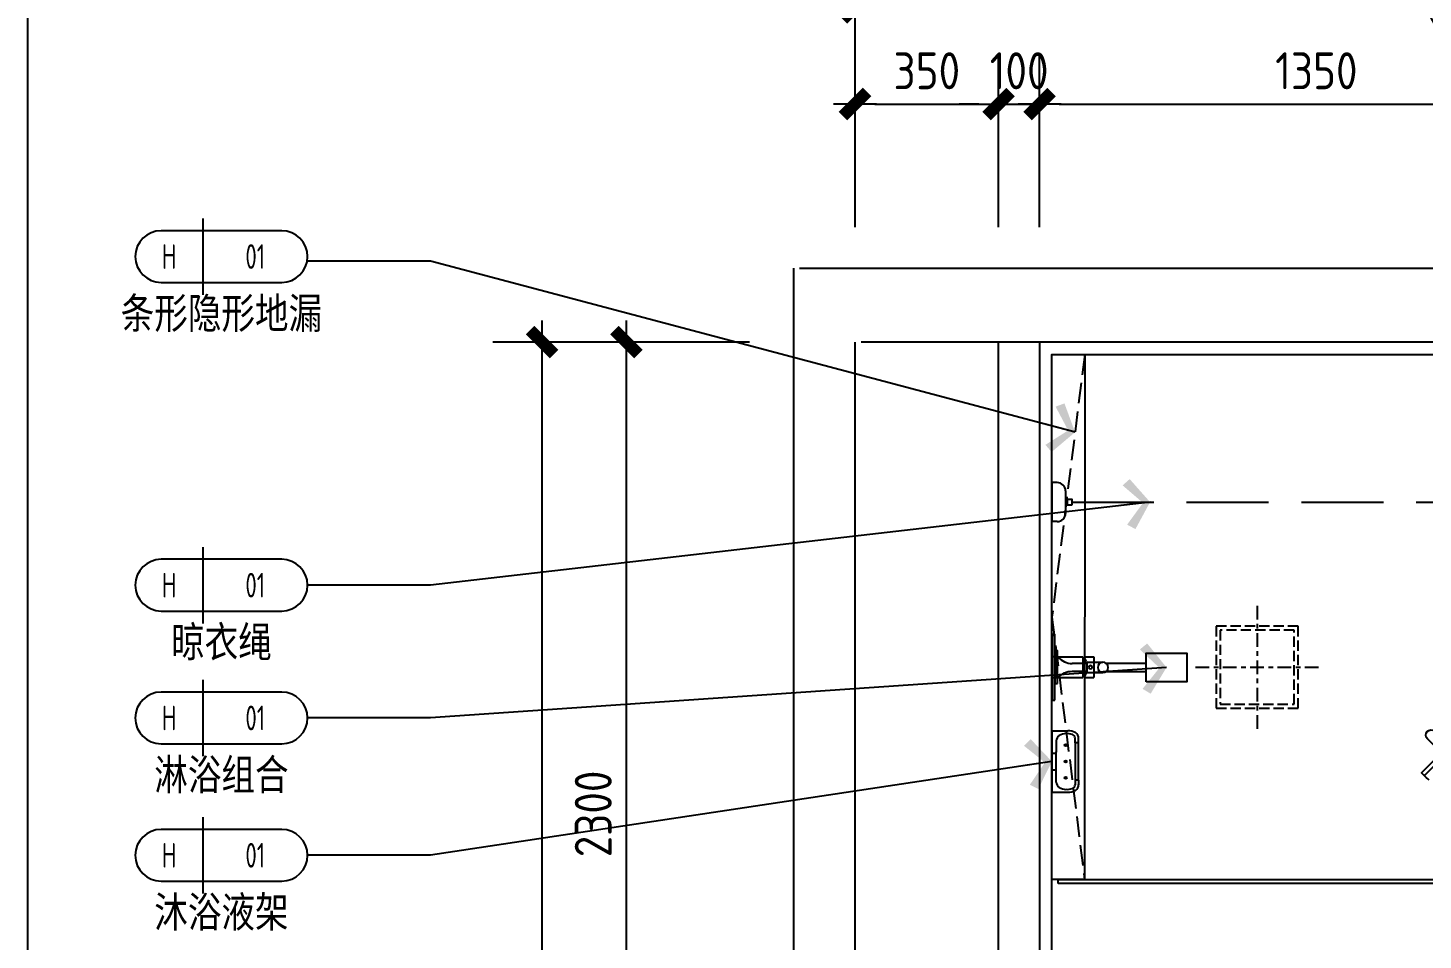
# Model space of a CAD drawing. Extents: x 220391 to 385981, y 332279 to 483868.
# Drawn here: x 232194 to 235595, y 456913 to 459136 of the extents above; entities that cross this region are included whole.
import ezdxf
from ezdxf.enums import TextEntityAlignment as Align

# ---------------------------------------------------------------- set-up
doc = ezdxf.new("R2010")
doc.units = 0
doc.header["$MEASUREMENT"] = 0
for name, pattern in [('DASH', [0.35, 0.25, -0.1]), ('家具平面底图$0$DOM-虚线', [0.35, 0.25, -0.1]), ('家具平面底图$0$DOM-门开启线', [0.666666, 0.333333, -0.111111, 0.111111, -0.111111])]:
    doc.linetypes.add(name, pattern=pattern)
for name, color, linetype in [('0-索引文字', 50, 'Continuous'), ('A-墙体', 4, 'Continuous'), ('F-洁具-DOM', 1, 'Continuous'), ('G-建筑窗线 、玻璃隔断', 2, 'Continuous'), ('P-平面门', 2, 'Continuous')]:
    doc.layers.add(name, color=color, linetype=linetype)
doc.styles.add('DOM-romans.shx', font='dim.shx')
doc.styles.add('st', font='', dxfattribs={"width": 0.7})
doc.styles.get('st').set_extended_font_data('SimSun')
doc.dimstyles.new('DOM_DIM_1 80', dxfattribs={"dimscale": 60, "dimtxt": 1.5, "dimasz": 0.8, "dimexe": 2, "dimexo": 1.5, "dimgap": 0.6, "dimtad": 1, "dimdec": 0, "dimrnd": 5, "dimzin": 12, "dimdsep": 46, "dimtxsty": 'DOM-romans.shx', "dimblk": 'DOM_Dimension_Tick', "dimcen": 0.125, "dimclrd": 44, "dimclre": 44, "dimclrt": 50, "dimadec": 0, "dimazin": 0, "dimtfac": 1, "dimtdec": 0, "dimtix": 1, "dimtmove": 2, "dimatfit": 3, "dimldrblk": 'DOM_Leader_Arrow', "dimfxl": 0, "dimtvp": 1, "dimtolj": 1, "dimtzin": 0, "dimarcsym": 0})

# ---------------------------------------------------------------- blocks, each defined once
blk = doc.blocks.new('ehrhhh')
at = {"color": 0}
blk.add_line((304158.8, 466871.5), (304158.8, 474869.8), dxfattribs=at)
blk = doc.blocks.new('DOM_Dimension_Tick')
at = {"color": 0, "linetype": 'ByBlock'}
for p, q in [((-1.091, 0), (0, 0)), ((0, 0), (1.091, 0))]:
    blk.add_line(p, q, dxfattribs=at)
at = {"color": 0, "linetype": 'Continuous', "const_width": 0.608}
blk.add_lwpolyline([(-0.61, -0.61), (0.61, 0.61)], dxfattribs=at)
blk = doc.blocks.new('*D731')
at = {"color": 44, "lineweight": -2, "transparency": 16777216}
for p, q in [((234209.9, 458650.8), (234209.9, 459070.8)), ((234559.9, 458650.8), (234559.9, 459070.8)), ((234257.9, 458950.8), (234511.9, 458950.8))]:
    blk.add_line(p, q, dxfattribs=at)
at = {"layer": 'Defpoints', "color": 0, "transparency": 16777216}
for p in [(234559.9, 458950.8), (234209.9, 458370.7), (234559.9, 458370.7)]:
    blk.add_point(p, dxfattribs=at)
at = {"color": 44, "lineweight": -2, "transparency": 16777216, "xscale": 48, "yscale": 48, "zscale": 48, "rotation": 180}
blk.add_blockref('DOM_Dimension_Tick', (234209.9, 458950.8), dxfattribs=at)
at = {"color": 44, "lineweight": -2, "transparency": 16777216, "xscale": 48, "yscale": 48, "zscale": 48}
blk.add_blockref('DOM_Dimension_Tick', (234559.9, 458950.8), dxfattribs=at)
at = {"color": 50, "transparency": 16777216, "insert": (234384.9, 459031.8), "char_height": 90, "attachment_point": 5, "style": 'DOM-romans.shx'}
blk.add_mtext('\\A1;350', dxfattribs=at)
blk = doc.blocks.new('DOM_Leader_Arrow')
at = {"color": 0, "linetype": 'ByBlock'}
blk.add_line((0, 0), (-1.5, 0), dxfattribs=at)
for points in [[(-1.288, 1.003), (-0.895, 1.278), (-0.36, 0), (0, 0)], [(-1.288, -1.003), (-0.895, -1.278), (-0.36, 0), (0, 0)]]:
    blk.add_solid(points, dxfattribs=at)
blk = doc.blocks.new('*D732')
at = {"color": 44, "lineweight": -2, "transparency": 16777216}
for p, q in [((234559.9, 458650.8), (234559.9, 459070.8)), ((234659.9, 458650.8), (234659.9, 459070.8)), ((234511.9, 458950.8), (234463.9, 458950.8)), ((234559.9, 458950.8), (234659.9, 458950.8)), ((234707.9, 458950.8), (234755.9, 458950.8))]:
    blk.add_line(p, q, dxfattribs=at)
at = {"layer": 'Defpoints', "color": 0, "transparency": 16777216}
for p in [(234659.9, 458950.8), (234559.9, 458370.7), (234659.9, 458370.7)]:
    blk.add_point(p, dxfattribs=at)
at = {"color": 44, "lineweight": -2, "transparency": 16777216, "xscale": 48, "yscale": 48, "zscale": 48}
blk.add_blockref('DOM_Dimension_Tick', (234559.9, 458950.8), dxfattribs=at)
at = {"color": 44, "lineweight": -2, "transparency": 16777216, "xscale": 48, "yscale": 48, "zscale": 48, "rotation": 180}
blk.add_blockref('DOM_Dimension_Tick', (234659.9, 458950.8), dxfattribs=at)
at = {"color": 50, "transparency": 16777216, "insert": (234609.9, 459031.8), "char_height": 90, "attachment_point": 5, "style": 'DOM-romans.shx'}
blk.add_mtext('\\A1;100', dxfattribs=at)
blk = doc.blocks.new('*D733')
at = {"color": 44, "lineweight": -2, "transparency": 16777216}
for p, q in [((234659.9, 458650.8), (234659.9, 459070.8)), ((236009.1, 458650.8), (236009.1, 459070.8)), ((234707.9, 458950.8), (235961.1, 458950.8))]:
    blk.add_line(p, q, dxfattribs=at)
at = {"layer": 'Defpoints', "color": 0, "transparency": 16777216}
for p in [(236009.1, 458950.8), (234659.9, 458370.7), (236009.1, 458370.7)]:
    blk.add_point(p, dxfattribs=at)
at = {"color": 44, "lineweight": -2, "transparency": 16777216, "xscale": 48, "yscale": 48, "zscale": 48, "rotation": 180}
blk.add_blockref('DOM_Dimension_Tick', (234659.9, 458950.8), dxfattribs=at)
at = {"color": 44, "lineweight": -2, "transparency": 16777216, "xscale": 48, "yscale": 48, "zscale": 48}
blk.add_blockref('DOM_Dimension_Tick', (236009.1, 458950.8), dxfattribs=at)
at = {"color": 50, "transparency": 16777216, "insert": (235334.5, 459031.8), "char_height": 90, "attachment_point": 5, "style": 'DOM-romans.shx'}
blk.add_mtext('\\A1;1350', dxfattribs=at)
blk = doc.blocks.new('*D743')
at = {"color": 44, "lineweight": -2, "transparency": 16777216}
for p, q in [((234209.9, 458886.4), (234209.9, 459306.4)), ((242109.9, 458886.4), (242109.9, 459306.4)), ((234257.9, 459186.4), (242061.9, 459186.4))]:
    blk.add_line(p, q, dxfattribs=at)
at = {"layer": 'Defpoints', "color": 0, "transparency": 16777216}
for p in [(242109.9, 459186.4), (242109.9, 458725.8), (234209.9, 458689.2)]:
    blk.add_point(p, dxfattribs=at)
at = {"color": 44, "lineweight": -2, "transparency": 16777216, "xscale": 48, "yscale": 48, "zscale": 48, "rotation": 180}
blk.add_blockref('DOM_Dimension_Tick', (234209.9, 459186.4), dxfattribs=at)
at = {"color": 44, "lineweight": -2, "transparency": 16777216, "xscale": 48, "yscale": 48, "zscale": 48}
blk.add_blockref('DOM_Dimension_Tick', (242109.9, 459186.4), dxfattribs=at)
at = {"color": 50, "transparency": 16777216, "insert": (238159.9, 459267.4), "char_height": 90, "attachment_point": 5, "style": 'DOM-romans.shx'}
blk.add_mtext('\\A1;7900', dxfattribs=at)
blk = doc.blocks.new('dfew333233eeeeeewe')
at = {"color": 8, "linetype": 'DASH', "ltscale": 200}
for p, q in [((-61, -576.1), (-61, -97.5)), ((-36, -566.3), (-36, -107.3)), ((-1, -566.3), (-36, -566.3)), ((11, -566.3), (59.4, -566.3)), ((-1, -591.3), (-45.8, -591.3))]:
    blk.add_line(p, q, dxfattribs=at)
at = {"color": 8, "linetype": 'DASH', "ltscale": 0.2}
for p, q in [((-45.8, -82.3), (-1, -82.3)), ((-36, -107.3), (-1, -107.3))]:
    blk.add_line(p, q, dxfattribs=at)
at = {"color": 1}
for p, q in [((21.7, -100.6), (53.4, -68.9)), ((46.3, -111.3), (71, -86.6)), ((360.1, -460.5), (21.7, -122.1)), ((370.8, -435.9), (46.3, -111.3)), ((404.1, -402.6), (438.3, -368.4)), ((395.6, -411.1), (370.8, -435.9)), ((413.3, -428.8), (381.6, -460.5))]:
    blk.add_line(p, q, dxfattribs=at)
at = {"color": 8, "linetype": 'DASH', "ltscale": 200}
blk.add_lwpolyline([(0, -10), (10, -10), (10, -660), (0, -660)], close=True, dxfattribs=at)
at = {"color": 1}
for points in [[(2.9, -17.1), (10, -10), (469.6, -469.6), (462.5, -476.7)], [(92.9, -64.7), (79.5, -78.1), (61.8, -60.4), (75.3, -47)], [(75, -41), (98.9, -64.9), (96.1, -67.8), (72.2, -43.9)]]:
    blk.add_lwpolyline(points, close=True, dxfattribs=at)
at = {"color": 8, "linetype": 'DASH', "ltscale": 0.2}
for points in [[(30, -107.3), (11, -107.3), (11, -82.3), (30, -82.3)], [(34, -77.9), (34, -111.7), (30, -111.7), (30, -77.9)]]:
    blk.add_lwpolyline(points, close=True, dxfattribs=at)
at = {"color": 1}
blk.add_lwpolyline([(421.7, -420.3), (455.3, -386.8)], dxfattribs=at)
at = {"color": 8, "linetype": 'DASH', "ltscale": 200}
blk.add_lwpolyline([(11, -591.3), (58.5, -591.3)], dxfattribs=at)
at = {"color": 8, "linetype": 'DASH', "ltscale": 0.2}
blk.add_arc((-45.8, -97.5), 15.2, 90, 180, dxfattribs=at)
at = {"color": 1}
for centre, radius, start, end in [((32.4, -111.3), 15.2, 135, 225), ((446.5, -377.9), 12.5, 314.9499, 133.5151), ((370.8, -449.7), 15.2, 225, 315)]:
    blk.add_arc(centre, radius, start, end, dxfattribs=at)
at = {"color": 8, "linetype": 'DASH', "ltscale": 200}
for centre, radius, start, end in [((17.2, -27.8), 632.3, 268.892, 315.2265), ((-45.8, -576.1), 15.2, 180, 270), ((58.5, -578.8), 12.5, 269.9499, 88.5151)]:
    blk.add_arc(centre, radius, start, end, dxfattribs=at)
blk = doc.blocks.new('A$C37bc0ab8')
at = {"layer": 'G-建筑窗线 、玻璃隔断', "color": 1, "ltscale": 20}
for points in [[(-55, 1354.2), (-45, 1354.2), (-45, 10), (-55, 10)], [(-995.5, 0), (-995.5, 10), (-770, 10), (-770, 0)], [(-120, 0), (-120, 10), (120, 10), (120, 0)]]:
    blk.add_lwpolyline(points, close=True, dxfattribs=at)
at = {"layer": 'P-平面门', "rotation": 90}
blk.add_blockref('dfew333233eeeeeewe', (-780, 0), dxfattribs=at)
at = {"layer": 'P-平面门', "xscale": -1, "rotation": 270}
blk.add_blockref('dfew333233eeeeeewe', (684.5, -1.3), dxfattribs=at)
blk = doc.blocks.new('家具平面底图$0$A$C3001446E')
at = {"color": 8, "linetype": '家具平面底图$0$DOM-门开启线', "ltscale": 100}
for p, q in [((-500, 150), (-500, -150)), ((-350, 0), (-650, 0))]:
    blk.add_line(p, q, dxfattribs=at)
at = {"color": 250}
for p, q in [((-131.9, 9.6), (-229.4, 9.6)), ((-85.6, 12.4), (-124.2, 12.4)), ((-85.6, -13.1), (-85.6, 12.4)), ((-85.6, -9.7), (-85.6, 9)), ((-85.6, 9), (-49.5, 9)), ((-131.9, -10.4), (-229.4, -10.4)), ((-85.6, -13.1), (-124.2, -13.1)), ((0, -25), (-5.9, -25))]:
    blk.add_line(p, q, dxfattribs=at)
for p, q in [((-102.2, 25, 0), (-102.2, -25, 0)), ((-77.2, 25, 0), (-102.2, 25, 0)), ((-74.7, 20.8, 0), (-79.9, 20.8, 0)), ((-77.2, 25, 0), (-77.2, 20.8, 0)), ((-13, 25, 0), (-74.7, 25, 0)), ((-77.2, -25, 0), (-102.2, -25, 0)), ((-74.7, -20.8, 0), (-79.9, -20.8, 0)), ((-77.2, -20.8, 0), (-77.2, -25, 0)), ((-13, -25, 0), (-74.7, -25, 0))]:
    blk.add_line(p, q)
at = {"color": 8}
blk.add_line((-74.7, 25, 0), (-74.7, -25, 0), dxfattribs=at)
at = {"linetype": '家具平面底图$0$DOM-虚线', "ltscale": 100}
blk.add_lwpolyline([(-600, -100), (-600, 100), (-400, 100), (-400, -100)], close=True, dxfattribs=at)
at = {"color": 8, "linetype": '家具平面底图$0$DOM-虚线', "ltscale": 100}
blk.add_lwpolyline([(-590, -90), (-590, 90), (-410, 90), (-410, -90)], close=True, dxfattribs=at)
for points in [[(-6.5, -80), (-6.5, 80), (0, 80), (0, -80)], [(-13, -40), (-13, 40), (-6.5, 40), (-6.5, -40)]]:
    blk.add_lwpolyline(points, close=True)
at = {"color": 250}
for points in [[(-229.4, -35.4), (-229.4, 34.6), (-328.7, 34.6), (-328.7, -35.4)], [(0, -25), (-9.8, -25), (-9.8, 25), (0, 25)]]:
    blk.add_lwpolyline(points, close=True, dxfattribs=at)
for points in [[(-9.8, 25), (-14.6, 25, -0.211273), (-49.5, 9, -0.201002)], [(-9.8, -25), (-14.6, -25, 0.210081), (-49.1, -9.7), (-85.6, -9.7)]]:
    blk.add_lwpolyline(points, format="xyb", dxfattribs=at)
blk.add_circle((-124, -0.4), 12.7, dxfattribs=at)
at = {"color": 8}
blk.add_circle((-93.8, 0), 4.17, dxfattribs=at)
blk.add_arc((-43.8, 0, 0), 41.7, 143.1301, 216.8699, dxfattribs=at)
blk = doc.blocks.new('家具平面底图$0$A$C271434D2')
for p, q in [((75, 0), (-75, 0)), ((-75, 0), (-20, 0)), ((-75, 0), (-75, -38.8)), ((75, 0), (20, 0)), ((75, 0), (75, -38.8)), ((-45.1, -65), (-56.6, -65)), ((-45.1, -65), (45.1, -65)), ((45.1, -65), (56.6, -65))]:
    blk.add_line(p, q)
at = {"color": 8}
for p, q in [((-50.1, -10.4), (-22.9, -10.4)), ((-22.9, -10.4), (22.9, -10.4)), ((-20, 0), (-20, -7.5)), ((20, 0), (20, -7.5)), ((50.1, -10.4), (22.9, -10.4)), ((-45.1, -56.7), (-56.7, -56.7)), ((-45.1, -65), (-45.1, -56.7)), ((45.1, -56.7), (-45.1, -56.7)), ((45.1, -65), (45.1, -56.7)), ((45.1, -56.7), (56.7, -56.7))]:
    blk.add_line(p, q, dxfattribs=at)
for centre in [(-40, -33.5), (0, -33.5), (40, -33.5)]:
    blk.add_circle(centre, 2.5, dxfattribs=at)
for centre, radius, start, end in [((-22.3, -36.6), 45.6, 176.4902, 196.8871), ((-35.7, -34.3), 32.2, 148.4973, 179.159), ((-49.6, -27), 16.6, 91.8932, 144.9415), ((-22.9, -7.5), 2.95, 270, 0), ((22.9, -7.5), 2.95, 180, 270), ((49.6, -27), 16.6, 35.0585, 88.1068), ((35.7, -34.3), 32.2, 0.841, 31.5027), ((22.3, -36.6), 45.6, 343.1129, 3.5098), ((-56.5, -46.7), 9.98, 198.5079, 269.357), ((56.5, -46.7), 9.98, 270.643, 341.4921)]:
    blk.add_arc(centre, radius, start, end, dxfattribs=at)
for centre, radius, start, end in [((-40.3, -39.7), 34.7, 178.5178, 209.9151), ((-56.2, -48.5), 16.5, 211.2187, 271.3515), ((56.2, -48.5), 16.5, 268.6485, 328.7813), ((40.3, -39.7), 34.7, 330.0849, 1.4822)]:
    blk.add_arc(centre, radius, start, end)
blk = doc.blocks.new('A$Cf45895e4')
at = {"layer": 'F-洁具-DOM', "xscale": -1}
blk.add_blockref('家具平面底图$0$A$C271434D2', (-200, 0), dxfattribs=at)
blk = doc.blocks.new('*D955')
at = {"color": 44, "lineweight": -2, "transparency": 16777216}
for p, q in [((233952.7, 458370.7), (233532.7, 458370.7)), ((233652.7, 456118.7), (233652.7, 458322.7)), ((233952.7, 456070.7), (233532.7, 456070.7))]:
    blk.add_line(p, q, dxfattribs=at)
at = {"layer": 'Defpoints', "color": 0, "transparency": 16777216}
for p in [(233652.7, 458370.7), (234659.9, 458370.7), (234845, 456070.7)]:
    blk.add_point(p, dxfattribs=at)
at = {"color": 44, "lineweight": -2, "transparency": 16777216, "xscale": 48, "yscale": 48, "zscale": 48}
for p, rotation in [((233652.7, 458370.7), 90), ((233652.7, 456070.7), 270)]:
    blk.add_blockref('DOM_Dimension_Tick', p, dxfattribs=dict(at, rotation=rotation))
at = {"color": 50, "transparency": 16777216, "insert": (233571.7, 457220.7), "char_height": 90, "attachment_point": 5, "rotation": 90, "style": 'DOM-romans.shx'}
blk.add_mtext('\\A1;2300', dxfattribs=at)
blk = doc.blocks.new('*D956')
at = {"color": 44, "lineweight": -2, "transparency": 16777216}
for p, q in [((233747, 458370.7), (233327, 458370.7)), ((233447, 454818.7), (233447, 458322.7)), ((233747, 454770.7), (233327, 454770.7))]:
    blk.add_line(p, q, dxfattribs=at)
at = {"layer": 'Defpoints', "color": 0, "transparency": 16777216}
for p in [(233447, 458370.7), (234659.9, 458370.7), (234659.9, 454770.7)]:
    blk.add_point(p, dxfattribs=at)
at = {"color": 44, "lineweight": -2, "transparency": 16777216, "xscale": 48, "yscale": 48, "zscale": 48}
for p, rotation in [((233447, 458370.7), 90), ((233447, 454770.7), 270)]:
    blk.add_blockref('DOM_Dimension_Tick', p, dxfattribs=dict(at, rotation=rotation))
at = {"color": 50, "transparency": 16777216, "insert": (233366, 456570.7), "char_height": 90, "attachment_point": 5, "rotation": 90, "style": 'DOM-romans.shx'}
blk.add_mtext('\\A1;3600', dxfattribs=at)
blk = doc.blocks.new('DOM-立面家具标注符号-002')
blk.add_line((0, 3.1), (0, -3.1))
at = {"color": 150}
blk.add_lwpolyline([(-3.4, 2.1, 1), (-3.4, -2.1), (6.4, -2.1, 1), (6.4, 2.1)], format="xyb", close=True, dxfattribs=at)
at = {"style": 'st', "width": 0.8, "flags": 4}
blk.add_attdef('ITEM6', text='', height=2.5, dxfattribs=at).set_placement((-6, 0), align=Align.MIDDLE_RIGHT)
blk.add_attdef('NUM3', text='', height=2.5, dxfattribs=at).set_placement((9, 0), align=Align.MIDDLE_LEFT)
at = {"style": 'DOM-romans.shx', "width": 0.8}
for tag, flags, p in [('NUM1', 12, (-2.75, 0)), ('NUM2', 4, (4.25, 0)), ('NUM4', 4, (1.5, -4.6)), ('NUM5', 4, (1.5, -7.6))]:
    blk.add_attdef(tag, text='', height=2, dxfattribs=dict(at, flags=flags)).set_placement(p, align=Align.MIDDLE)
at = {"style": 'st', "width": 0.8, "flags": 4}
blk.add_attdef('NUM7', text='', height=2.5, dxfattribs=at).set_placement((1.5, -10.85), align=Align.MIDDLE_CENTER)
blk = doc.blocks.new('A$Cd317c2f2')
at = {"layer": '0-索引文字'}
ref = blk.add_blockref('DOM-立面家具标注符号-002', (165, 0), dxfattribs=dict(at, xscale=30, yscale=30, zscale=30))
ref.add_attrib('NUM1', 'H', dxfattribs={"layer": '0', "height": 60, "style": 'DOM-romans.shx', "width": 0.8}).set_placement((82.5, 0), align=Align.MIDDLE)
ref.add_attrib('NUM2', '01', dxfattribs={"layer": '0', "height": 60, "style": 'DOM-romans.shx', "width": 0.8}).set_placement((292.5, 0), align=Align.MIDDLE)
ref.add_attrib('NUM7', '晾衣绳', dxfattribs={"layer": '0', "height": 75, "style": 'st', "width": 0.8}).set_placement((210, -138), align=Align.MIDDLE_CENTER)

msp = doc.modelspace()

# ---------------------------------------------------------------- linework, layer by layer
at = {"color": 4}
msp.add_line((234559.9, 456743.8), (234559.9, 458370.7), dxfattribs=at)
at = {"color": 1}
msp.add_lwpolyline([(234689.8, 458340.7), (234769.8, 458340.7), (234769.4, 457061.2), (234689.9, 457061.2)], close=True, dxfattribs=at)
at = {"color": 3}
msp.add_lwpolyline([(236343.3, 456100.7), (234689.9, 456100.7), (234689.9, 458340.7), (235979.1, 458340.7), (235979.1, 457790.7), (236139.1, 457790.7), (236139.1, 458340.7), (237268.3, 458340.7)], dxfattribs=at)
at = {"layer": 'A-墙体'}
for p, q in [((234059.9, 458550.7), (234059.9, 455970.7)), ((234074.9, 458550.7), (242289.9, 458550.7)), ((234209.9, 456743.8), (234209.9, 458370.7)), ((242109.9, 458370.7), (234224.9, 458370.7)), ((234659.9, 458370.7), (234659.9, 456070.7))]:
    msp.add_line(p, q, dxfattribs=at)
at = {"layer": 'F-洁具-DOM'}
for p, q in [((234690, 458028.1), (234690, 457933.1)), ((234703, 458028.1), (234690, 458028.1)), ((234723, 458008.1), (234723, 457953.1)), ((234728, 457984.1), (234723, 457984.1)), ((234728, 457977.1), (234723, 457977.1)), ((234703, 457933.1), (234690, 457933.1))]:
    msp.add_line(p, q, dxfattribs=at)
at = {"layer": 'F-洁具-DOM', "color": 8, "linetype": 'DASH', "ltscale": 800}
msp.add_line((234738, 457980.7), (235961.8, 457980.7), dxfattribs=at)
at = {"layer": 'F-洁具-DOM', "color": 8, "linetype": 'DASH', "ltscale": 200}
msp.add_lwpolyline([(234769.8, 458340.7), (234690, 457700.6), (234769.4, 457061.2)], dxfattribs=at)
at = {"layer": 'F-洁具-DOM'}
msp.add_lwpolyline([(234738, 457973.1), (234728, 457973.1), (234728, 457988.1), (234738, 457988.1)], close=True, dxfattribs=at)
for centre, start, end in [((234703, 458008.1), 0, 90), ((234703, 457953.1), 270, 0)]:
    msp.add_arc(centre, 20, start, end, dxfattribs=at)

# ---------------------------------------------------------------- block references
at = {"color": 4}
for name, p in [('ehrhhh', (-71965.3, -14996.6)), ('ehrhhh', (-71965.3, -14996.6)), ('A$Cd317c2f2', (232455.3, 457778.2))]:
    msp.add_blockref(name, p, dxfattribs=at)
at = {"color": 4, "rotation": 90}
msp.add_blockref('A$C37bc0ab8', (236059.1, 457106.2), dxfattribs=at)
at = {"color": 1, "xscale": -1, "rotation": 90}
msp.add_blockref('A$Cf45895e4', (234689.9, 457148.5), dxfattribs=at)
at = {"layer": '0-索引文字'}
ref = msp.add_blockref('DOM-立面家具标注符号-002', (232620.3, 458579.1), dxfattribs=dict(at, xscale=30, yscale=30, zscale=30))
ref.add_attrib('NUM1', 'H', dxfattribs={"layer": '0', "height": 60, "style": 'DOM-romans.shx', "width": 0.8}).set_placement((232537.8, 458579.1), align=Align.MIDDLE)
ref.add_attrib('NUM2', '01', dxfattribs={"layer": '0', "height": 60, "style": 'DOM-romans.shx', "width": 0.8}).set_placement((232747.8, 458579.1), align=Align.MIDDLE)
ref.add_attrib('NUM7', '条形隐形地漏', dxfattribs={"layer": '0', "height": 75, "style": 'st', "width": 0.8}).set_placement((232665.3, 458441.1), align=Align.MIDDLE_CENTER)
ref = msp.add_blockref('DOM-立面家具标注符号-002', (232620.3, 457454.6), dxfattribs=dict(at, xscale=30, yscale=30, zscale=30))
ref.add_attrib('NUM1', 'H', dxfattribs={"layer": '0', "height": 60, "style": 'DOM-romans.shx', "width": 0.8}).set_placement((232537.8, 457454.6), align=Align.MIDDLE)
ref.add_attrib('NUM2', '01', dxfattribs={"layer": '0', "height": 60, "style": 'DOM-romans.shx', "width": 0.8}).set_placement((232747.8, 457454.6), align=Align.MIDDLE)
ref.add_attrib('NUM7', '淋浴组合', dxfattribs={"layer": '0', "height": 75, "style": 'st', "width": 0.8}).set_placement((232665.3, 457316.6), align=Align.MIDDLE_CENTER)
ref = msp.add_blockref('DOM-立面家具标注符号-002', (232620.3, 457119.9), dxfattribs=dict(at, xscale=30, yscale=30, zscale=30))
ref.add_attrib('NUM1', 'H', dxfattribs={"layer": '0', "height": 60, "style": 'DOM-romans.shx', "width": 0.8}).set_placement((232537.8, 457119.9), align=Align.MIDDLE)
ref.add_attrib('NUM2', '01', dxfattribs={"layer": '0', "height": 60, "style": 'DOM-romans.shx', "width": 0.8}).set_placement((232747.8, 457119.9), align=Align.MIDDLE)
ref.add_attrib('NUM7', '沐浴液架', dxfattribs={"layer": '0', "height": 75, "style": 'st', "width": 0.8}).set_placement((232665.3, 456981.9), align=Align.MIDDLE_CENTER)
at = {"layer": 'F-洁具-DOM', "xscale": -1}
msp.add_blockref('家具平面底图$0$A$C3001446E', (234690.1, 457578.2), dxfattribs=at)

# ---------------------------------------------------------------- dimensions: what is measured, and where the dimension line sits
at = {"color": 4}
for base, p1, p2, picture, middle in [((242109.9, 459186.4), (234209.9, 458689.2), (242109.9, 458725.8), '*D743', (238159.9, 459267.4)), ((234559.9, 458950.8), (234209.9, 458370.7), (234559.9, 458370.7), '*D731', (234384.9, 459031.8)), ((234659.9, 458950.8), (234559.9, 458370.7), (234659.9, 458370.7), '*D732', (234609.9, 459031.8)), ((236009.1, 458950.8), (234659.9, 458370.7), (236009.1, 458370.7), '*D733', (235334.5, 459031.8))]:
    dim = msp.add_linear_dim(base=base, p1=p1, p2=p2, dimstyle='DOM_DIM_1 80', dxfattribs=at)
    dim.commit()
    dim.dimension.update_dxf_attribs({"geometry": picture, "text_midpoint": middle})
for base, p1, picture, middle in [((233447, 458370.7), (234659.9, 454770.7), '*D956', (233366, 456570.7)), ((233652.7, 458370.7), (234845, 456070.7), '*D955', (233571.7, 457220.7))]:
    dim = msp.add_linear_dim(base=base, p1=p1, p2=(234659.9, 458370.7), angle=90, dimstyle='DOM_DIM_1 80', dxfattribs=at)
    dim.commit()
    dim.dimension.update_dxf_attribs({"geometry": picture, "text_midpoint": middle})

# ---------------------------------------------------------------- leaders
for points in [[(236220.5, 458057.2), (235418.5, 459517.6), (235218.5, 459517.6)], [(234746.2, 458150.9), (233175.3, 458568.2), (232875.3, 458568.2)], [(234929.1, 457980.7), (233175.3, 457778.2), (232875.3, 457778.2)], [(234969.2, 457577.8), (233175.3, 457454.6), (232875.3, 457454.6)], [(234689.9, 457348.5), (233175.3, 457119.9), (232875.3, 457119.9)]]:
    msp.add_leader(points, dimstyle='DOM_DIM_1 80', override={"dimgap": 0.6, "dimtad": 0}, dxfattribs=at)

doc.saveas('drawing.dxf')
